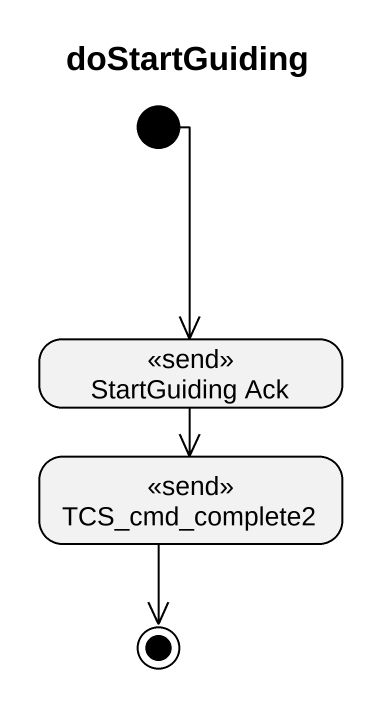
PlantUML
@startuml
title doStartGuiding
hide empty description
state "StartGuiding Ack" as StartGuiding_Ack <<send>>
state TCS_cmd_complete2 <<send>>
[*] --> StartGuiding_Ack
StartGuiding_Ack --> TCS_cmd_complete2
TCS_cmd_complete2 --> [*]
@enduml
